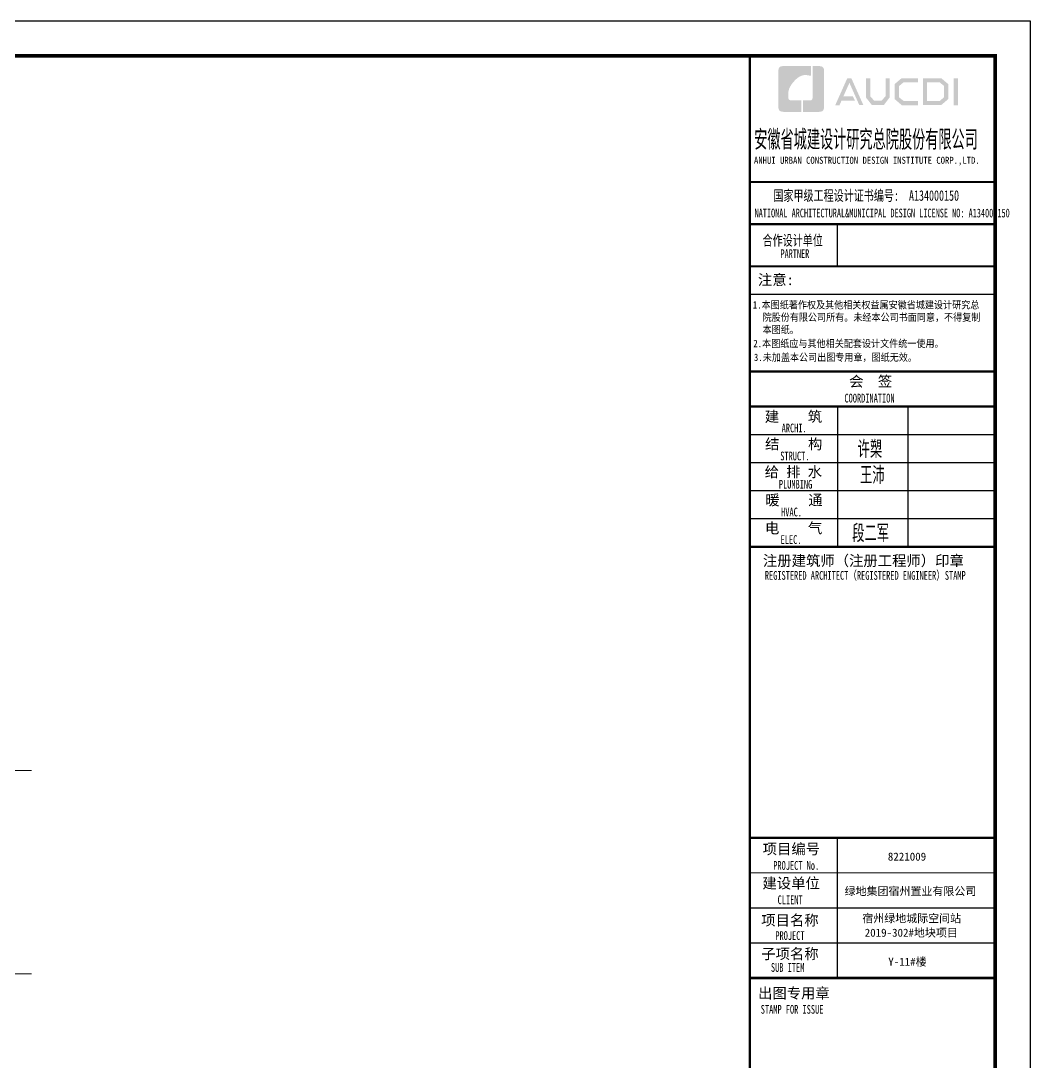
# Model space of a CAD drawing. Extents: x -518115 to 389031, y -231062 to 1628073.
# Drawn here: x 160490 to 174880, y -37568 to -22718 of the extents above; entities that cross this region are included whole.
import ezdxf

# ---------------------------------------------------------------- set-up
doc = ezdxf.new("R2010")
doc.units = 0
doc.header["$LTSCALE"] = 1000
doc.header["$MEASUREMENT"] = 0
doc.linetypes.add('DOTE', pattern=[2.42, 2, -0.2, 0.02, -0.2])
doc.layers.add('DOTE', color=19, linetype='DOTE', lineweight=9)
doc.layers.add('图签', color=147, linetype='Continuous', lineweight=18)
doc.layers.add('yichutu', color=7, linetype='Continuous', true_color=0xffffff, plot=False)
doc.layers.add('图框', color=140, linetype='Continuous')
doc.layers.add('图签文字', color=147, linetype='Continuous')
doc.styles.add('HT', font='')
doc.styles.add('宋体', font='', dxfattribs={"height": 50})
doc.styles.add('建筑图签-1', font='', dxfattribs={"width": 0.7})
doc.styles.add('建筑图签-2', font='TXT.shx', dxfattribs={"width": 0.5, "bigfont": 'HZTXT.shx'})
doc.styles.get('HT').set_extended_font_data('SimHei')
doc.styles.get('宋体').set_extended_font_data('SimSun')
doc.styles.get('建筑图签-1').set_extended_font_data('SimHei')

# ---------------------------------------------------------------- blocks, each defined once
blk = doc.blocks.new('yct-841-594-84100-59399.9999999999-100-1000.0')
at = {"layer": 'yichutu', "color": 7, "true_color": 0xffffff}
blk.add_lwpolyline([(0, 0), (0, 59400), (84100, 59400), (84100, 0)], close=True, dxfattribs=at)
blk = doc.blocks.new('院标1')
h = blk.add_hatch(color=150)
h.dxf.hatch_style = 1
h.set_gradient(color1=(33, 113, 253), color2=(33, 113, 253), tint=1, name='INVCURVED')
edge = h.paths.add_edge_path()
edge.add_spline(control_points=[(116373, 648379), (116379, 648379), (116382, 648379), (116391, 648379), (116391, 648379), (116391, 648379), (116616, 648379), (116616, 648379), (116616, 648379), (116616, 648379), (116616, 648054), (116616, 648054), (116616, 648054), (116616, 648054), (116108, 648054), (116108, 648054), (116108, 648054), (116028, 648054), (115963, 648111), (115963, 648199), (115963, 648199), (115963, 648199), (115963, 649215), (115963, 649215), (115963, 649215), (115963, 649295), (116018, 649360), (116108, 649360), (116108, 649360), (116108, 649360), (116897, 649360), (116897, 649360), (116897, 649360), (116897, 649360), (116897, 649080), (116897, 649080), (116897, 649080), (116897, 649080), (116566, 649140), (116356, 648859), (116356, 648859), (116245, 648719), (116240, 648545), (116247, 648466), (116247, 648466), (116254, 648386), (116247, 648466), (116247, 648466), (116247, 648466), (116247, 648466), (116258, 648374), (116373, 648379)], knot_values=[0, 0, 0, 0, 0.071429, 0.071429, 0.071429, 0.107143, 0.142857, 0.142857, 0.142857, 0.178571, 0.214286, 0.214286, 0.214286, 0.25, 0.285714, 0.285714, 0.285714, 0.321429, 0.357143, 0.357143, 0.357143, 0.392857, 0.428571, 0.428571, 0.428571, 0.464286, 0.5, 0.5, 0.5, 0.535714, 0.571429, 0.571429, 0.571429, 0.607143, 0.642857, 0.642857, 0.642857, 0.678571, 0.714286, 0.714286, 0.714286, 0.75, 0.785714, 0.785714, 0.785714, 0.821429, 0.857143, 0.857143, 0.857143, 0.928571, 1, 1, 1, 1], degree=3, periodic=0)
h = blk.add_hatch(color=150)
h.dxf.hatch_style = 1
h.set_gradient(color1=(33, 113, 253), color2=(33, 113, 253), tint=1, name='INVCURVED')
edge = h.paths.add_edge_path()
edge.add_spline(control_points=[(117268, 649215), (117268, 649215), (117268, 648199), (117268, 648199), (117268, 648199), (117268, 648114), (117212, 648054), (117123, 648054), (117123, 648054), (117123, 648054), (116663, 648054), (116663, 648054), (116663, 648054), (116663, 648054), (116663, 648379), (116663, 648379), (116663, 648379), (116663, 648379), (116865, 648379), (116865, 648379), (116865, 648379), (116907, 648379), (116941, 648413), (116941, 648455), (116941, 648455), (116941, 648455), (116941, 649360), (116941, 649360), (116941, 649360), (116941, 649360), (117123, 649360), (117123, 649360), (117123, 649360), (117204, 649360), (117268, 649306), (117268, 649215)], knot_values=[0, 0, 0, 0, 0.1, 0.1, 0.1, 0.15, 0.2, 0.2, 0.2, 0.25, 0.3, 0.3, 0.3, 0.35, 0.4, 0.4, 0.4, 0.45, 0.5, 0.5, 0.5, 0.55, 0.6, 0.6, 0.6, 0.65, 0.7, 0.7, 0.7, 0.75, 0.8, 0.8, 0.8, 0.9, 1, 1, 1, 1], degree=3, periodic=0)
blk = doc.blocks.new('A$C549D2611')
at = {"layer": '图框'}
h = blk.add_hatch(color=256, dxfattribs=at)
h.paths.add_polyline_path([(40957, -821), (41019, -821), (41019, -1206), (40957, -1206)])
h.paths.add_polyline_path([(40580, -879), (40580, -1142), (40761, -1142), (40823, -1089), (40823, -929), (40762, -879)], flags=16)
h.paths.add_polyline_path([(40521, -820), (40521, -1201), (40782, -1201), (40882, -1116), (40882, -902), (40784, -820)])
h.paths.add_polyline_path([(40450, -818), (40450, -876), (40246, -876), (40180, -931), (40180, -1091), (40246, -1142), (40451, -1142), (40451, -1203), (40219, -1203), (40118, -1116), (40118, -902), (40217, -818)])
h.paths.add_polyline_path([(39708, -819), (39769, -819), (39769, -1074), (39826, -1140), (39931, -1140), (39988, -1074), (39988, -819), (40045, -819), (40045, -1093), (39963, -1202), (39794, -1202), (39708, -1092)])
h.paths.add_polyline_path([(39442, -820), (39501, -820), (39672, -1202), (39614, -1202), (39473, -885), (39386, -1079), (39522, -1079), (39552, -1137), (39361, -1137), (39332, -1203), (39271, -1203)])
for p, q in [((38052, -2300), (41552, -2300)), ((38052, -2300), (41552, -2300)), ((38052, -2900), (41552, -2900))]:
    blk.add_line(p, q, dxfattribs=at)
blk.add_lwpolyline([(0, 0), (42050, 0), (42050, -29700), (0, -29700)], close=True, dxfattribs=at)
blk.add_lwpolyline([(0, 0), (42050, 0), (42050, -29700), (0, -29700)], close=True, dxfattribs=at)
at = {"layer": '图框', "const_width": 50}
blk.add_lwpolyline([(41550, -29200), (41550, -500), (1250, -500), (1250, -29200)], close=True, dxfattribs=at)
at = {"layer": '图框'}
for points, const_width in [([(38052, -29200), (38052, -500)], 35), ([(38052, -2300), (41552, -2300)], 30), ([(38052, -2900), (41552, -2900)], 30), ([(38052, -2900), (41552, -2900)], 30), ([(39302, -2900), (39302, -3500)], 17.5), ([(38052, -3500), (41552, -3500)], 30), ([(38052, -3500), (41552, -3500)], 30), ([(38052, -3900), (41552, -3900)], 17.5), ([(38057, -5000), (41557, -5000)], 30), ([(38057, -5500), (41557, -5500)], 35), ([(38057, -5500), (41557, -5500)], 35), ([(39307, -5500), (39307, -7500)], 17.5), ([(40307, -5500), (40307, -7500)], 17.5), ([(38057, -5900), (41557, -5900)], 17.5), ([(38057, -6300), (41557, -6300)], 17.5), ([(38057, -6700), (41557, -6700)], 17.5), ([(38057, -7100), (41557, -7100)], 17.5), ([(38057, -7500), (41557, -7500)], 35), ([(38052, -11650), (41552, -11650)], 35), ([(38052, -11650), (41552, -11650)], 35), ([(39302, -13650), (39302, -11650)], 17.5), ([(38052, -12150), (41552, -12150)], 17.5), ([(38052, -12650), (41552, -12650)], 17.5), ([(38052, -13150), (41552, -13150)], 17.5), ([(41552, -13650), (38052, -13650)], 35)]:
    blk.add_lwpolyline(points, dxfattribs=dict(at, const_width=const_width))
at = {"xscale": 0.5, "yscale": 0.5, "zscale": 0.5}
blk.add_blockref('院标1', (-19522, -325325), dxfattribs=at)
at = {"layer": '图框'}
for s, height, style, width, p in [('ANHUI URBAN CONSTRUCTION DESIGN INSTITUTE CORP.,LTD.', 100, '建筑图签-1', 0.91, (38112, -2039)), ('NATIONAL ARCHITECTURAL&MUNICIPAL DESIGN LICENSE NO: A134000150', 125, '建筑图签-1', 0.6, (38121, -2803)), ('PARTNER', 125, '建筑图签-1', 0.6, (38490, -3383)), ('1.本图纸著作权及其他相关权益属安徽省城建设计研究总', 105, 'HT', 0.88, (38095, -4103)), ('院股份有限公司所有。未经本公司书面同意，不得复制', 105, 'HT', 0.88, (38235, -4280)), ('本图纸。', 105, 'HT', 0.88, (38235, -4456)), (' 2.本图纸应与其他相关配套设计文件统一使用。 ', 105, 'HT', 0.88, (38040, -4654)), ('3.未加盖本公司出图专用章，图纸无效。', 105, 'HT', 0.88, (38111, -4851)), ('COORDINATION', 125, '建筑图签-1', 0.7, (39402, -5443)), ('ARCHI.', 125, '建筑图签-1', 0.7, (38507, -5869)), ('STRUCT.', 125, '建筑图签-1', 0.7, (38487, -6268)), ('PLUMBING', 125, '建筑图签-1', 0.7, (38467, -6671)), ('HVAC.', 125, '建筑图签-1', 0.7, (38499, -7067)), ('ELEC.', 125, '建筑图签-1', 0.7, (38492, -7460)), ('REGISTERED ARCHITECT（REGISTERED ENGINEER）STAMP', 125, '建筑图签-1', 0.7, (38267, -7971)), ('PROJECT No.', 125, '建筑图签-1', 0.7, (38387, -12107, -899)), ('CLIENT', 125, '建筑图签-1', 0.7, (38449, -12597)), ('PROJECT', 125, '建筑图签-1', 0.7, (38417, -13107)), ('SUB ITEM', 125, '建筑图签-1', 0.7, (38354, -13562)), ('STAMP FOR ISSUE', 125, '建筑图签-1', 0.7, (38209, -14159))]:
    blk.add_text(s, height=height, dxfattribs=dict(at, style=style, width=width)).set_placement(p)
at = {"layer": '图签', "color": 2, "style": '宋体'}
for s, height, p in [('8221009', 114.7, (40021, -11976)), ('绿地集团宿州置业有限公司', 114.67, (39405, -12469)), ('宿州绿地城际空间站', 114.7, (39657, -12856)), ('2019-302#地块项目', 114.67, (39691, -13061)), ('Y-11#楼', 114.7, (40027, -13476))]:
    blk.add_text(s, height=height, dxfattribs=at).set_placement(p)
at = {"layer": '图签文字', "color": 7, "style": '建筑图签-1'}
for s, height, width, p in [('安徽省城建设计研究总院股份有限公司', 250, 0.55, (38116, -1811)), ('国家甲级工程设计证书编号:  A134000150', 150, 0.7, (38389, -2566)), ('合作设计单位', 150, 0.7, (38235, -3205))]:
    blk.add_text(s, height=height, dxfattribs=dict(at, width=width)).set_placement(p)
for s, p in [('注意:', (38168, -3768)), ('会  签', (39470, -5216)), ('建    筑', (38267, -5717)), ('结    构', (38270, -6110)), ('给 排 水', (38265, -6507)), ('暖    通', (38274, -6909)), ('电    气', (38269, -7309)), ('注册建筑师（注册工程师）印章', (38240, -7773)), ('项目编号', (38236, -11884)), ('建设单位', (38233, -12372)), ('项目名称', (38216, -12901)), ('子项名称', (38216, -13380)), ('出图专用章', (38170, -13941))]:
    blk.add_text(s, height=150, dxfattribs=at).set_placement(p)
at = {"layer": '图签文字', "color": 1, "style": '建筑图签-2', "width": 0.7}
for s, p in [('许槊', (39590, -6236)), ('王沛', (39625, -6606)), ('段二军', (39513, -7434))]:
    blk.add_text(s, height=250, dxfattribs=at).set_placement(p)

msp = doc.modelspace()

# ---------------------------------------------------------------- linework, layer by layer
at = {"layer": 'DOTE', "linetype": 'DOTE'}
for p, q in [((160639.9, -33408.8), (144913.2, -33408.8)), ((160639.9, -36308.8), (144913.2, -36308.8))]:
    msp.add_line(p, q, dxfattribs=at)

# ---------------------------------------------------------------- block references
msp.add_blockref('A$C549D2611', (132830.5, -22718.3))
at = {"layer": 'yichutu', "xscale": 0.5, "yscale": 0.5, "zscale": 0.5}
msp.add_blockref('yct-841-594-84100-59399.9999999999-100-1000.0', (132830.5, -52418.3), dxfattribs=at)

doc.saveas('drawing.dxf')
